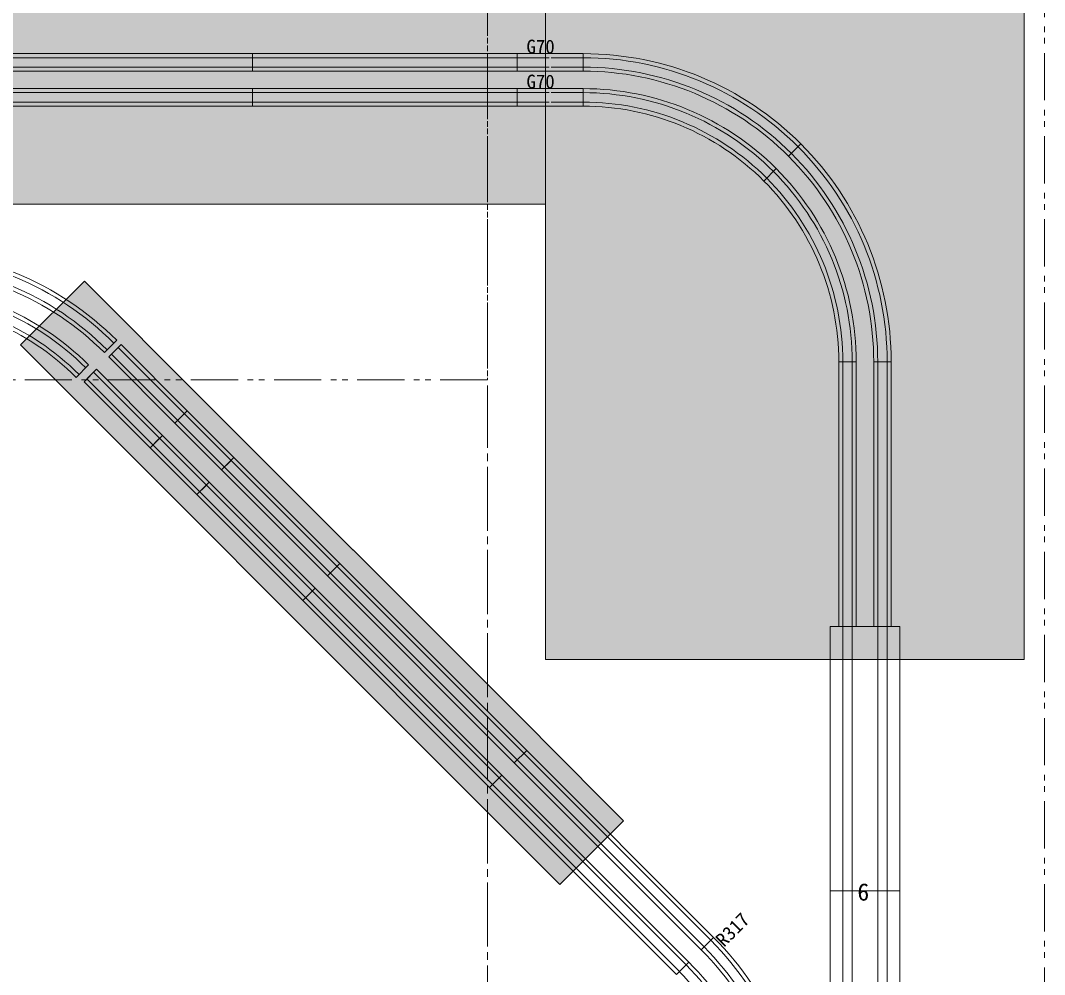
# Model space of a CAD drawing. Units: millimetres, scale not verified. Extents: x -9453 to 4173, y -8805 to 4050.
# Drawn here: x 1181 to 2265, y 1549 to 2559 of the extents above; entities that cross this region are included whole.
import ezdxf
from ezdxf.enums import TextEntityAlignment as Align

# ---------------------------------------------------------------- set-up
doc = ezdxf.new("R2010")
doc.units = ezdxf.units.MM
doc.header["$LTSCALE"] = 10
doc.linetypes.add('DOUBLE_CHAIN1', pattern=[8.8, 5, -1, 0.6, -0.6, 0.6, -1])
for name, color, linetype, lineweight in [('0-0_線路', 7, 'Continuous', 9), ('0-1', 7, 'Continuous', 9), ('0-2', 7, 'Continuous', 9), ('0-4_ジオラマ', 7, 'Continuous', 9), ('0-8_教室', 3, 'DOUBLE_CHAIN1', 9)]:
    doc.layers.add(name, color=color, linetype=linetype, lineweight=lineweight)
doc.styles.add('ＭＳ ゴシック', font='')
doc.styles.get('ＭＳ ゴシック').set_extended_font_data('MS Gothic')

msp = doc.modelspace()

# ---------------------------------------------------------------- linework, layer by layer
at = {"layer": '0-0_線路', "color": 6}
for p, q in [((1736.71, 1882.95), (1736.71, 2664.95)), ((1736.71, 2364.95), (836.71, 2364.95)), ((1248.45, 2283.39), (1180.92, 2215.86)), ((1248.45, 2283.39), (1371.5, 2160.34)), ((1180.92, 2215.86), (1303.97, 2092.81)), ((1371.5, 2160.34), (1420.99, 2110.84)), ((1533.07, 1998.77), (1420.99, 2110.84)), ((1303.97, 2092.81), (1353.47, 2043.32)), ((1465.54, 1931.24), (1353.47, 2043.32)), ((1731.22, 1800.94), (1533.23, 1998.93)), ((1663.53, 1733.25), (1465.54, 1931.24)), ((2243.97, 1882.95), (1736.71, 1882.95)), ((1819.64, 1712.2), (1731.06, 1800.78))]:
    msp.add_line(p, q, dxfattribs=at)
at = {"layer": '0-0_線路'}
for p, q in [((1146.71, 2524.2), (1426.71, 2524.2)), ((1426.71, 2524.2), (1426.71, 2505.7)), ((1426.71, 2524.2), (1706.71, 2524.2)), ((1426.71, 2505.7), (1426.71, 2524.2)), ((1426.71, 2505.7), (1426.71, 2524.2)), ((1706.71, 2524.2), (1706.71, 2505.7)), ((1706.71, 2524.2), (1706.71, 2505.7)), ((1706.71, 2505.7), (1706.71, 2524.2)), ((1706.71, 2510.45), (1706.71, 2524.2)), ((1776.71, 2505.7), (1776.71, 2524.2)), ((1776.71, 2505.7), (1776.71, 2524.2)), ((1776.72, 2505.7), (1776.72, 2524.2)), ((1776.72, 2505.7), (1776.72, 2524.2)), ((1776.72, 2505.7), (1776.72, 2524.2)), ((1146.71, 2505.7), (1426.71, 2505.7)), ((1146.71, 2487.2), (1426.71, 2487.2)), ((1426.71, 2487.2), (1426.71, 2468.7)), ((1426.71, 2487.2), (1426.71, 2468.7)), ((1426.71, 2487.2), (1706.71, 2487.2)), ((1426.71, 2468.7), (1426.71, 2487.2)), ((1426.71, 2468.7), (1426.71, 2487.2)), ((1706.71, 2487.2), (1706.71, 2468.7)), ((1706.71, 2487.2), (1706.71, 2468.7)), ((1706.71, 2468.7), (1706.71, 2487.2)), ((1706.71, 2473.45), (1706.71, 2487.2)), ((1776.71, 2468.7), (1776.71, 2487.2)), ((1776.71, 2468.7), (1776.71, 2487.2)), ((1776.72, 2468.7), (1776.72, 2487.2)), ((1776.72, 2468.7), (1776.72, 2487.2)), ((1776.72, 2468.7), (1776.72, 2487.2)), ((1426.71, 2468.7), (1706.71, 2468.7)), ((1994.33, 2415.56), (2007.41, 2428.65)), ((1994.33, 2415.56), (2007.41, 2428.65)), ((1968.16, 2389.4), (1981.25, 2402.48)), ((1968.16, 2389.4), (1981.25, 2402.48)), ((1269.68, 2207.71), (1282.77, 2220.79)), ((1287.35, 2216.2), (1274.27, 2203.12)), ((1283.99, 2212.84), (1277.63, 2206.48)), ((1287.35, 2216.2), (1357.35, 2146.2)), ((1274.27, 2203.12), (1344.27, 2133.12)), ((1239.81, 2181.55), (1252.89, 2194.63)), ((2065.97, 2197.95), (2047.47, 2197.95)), ((2047.47, 2197.95), (2065.97, 2197.95)), ((2065.97, 2197.95), (2065.97, 1917.95)), ((2084.47, 2197.95), (2102.97, 2197.95)), ((2084.47, 2197.95), (2084.47, 1917.95)), ((2102.97, 2197.95), (2084.47, 2197.95)), ((2102.97, 2197.95), (2084.47, 2197.95)), ((2102.97, 2197.95), (2102.97, 1917.95)), ((1261.19, 2190.04), (1248.11, 2176.96)), ((1257.83, 2186.68), (1251.47, 2180.32)), ((1261.19, 2190.04), (1331.19, 2120.04)), ((1248.11, 2176.96), (1318.11, 2106.96)), ((1357.35, 2146.2), (1344.27, 2133.12)), ((1357.35, 2146.2), (1344.27, 2133.12)), ((1344.27, 2133.12), (1357.35, 2146.2)), ((1344.27, 2133.12), (1357.35, 2146.2)), ((1344.27, 2133.12), (1354, 2142.84)), ((1357.35, 2146.2), (1406.85, 2096.7)), ((1344.27, 2133.12), (1393.77, 2083.62)), ((1331.19, 2120.04), (1318.11, 2106.96)), ((1331.19, 2120.04), (1318.11, 2106.96)), ((1318.11, 2106.96), (1331.19, 2120.04)), ((1318.11, 2106.96), (1331.19, 2120.04)), ((1318.11, 2106.96), (1327.83, 2116.68)), ((1331.19, 2120.04), (1380.69, 2070.54)), ((1318.11, 2106.96), (1367.61, 2057.46)), ((1406.85, 2096.7), (1393.77, 2083.62)), ((1406.85, 2096.7), (1393.77, 2083.62)), ((1403.49, 2093.34), (1393.77, 2083.62)), ((1518.93, 1984.63), (1406.85, 2096.7)), ((1380.69, 2070.54), (1367.61, 2057.46)), ((1380.69, 2070.54), (1367.61, 2057.46)), ((1377.33, 2067.18), (1367.61, 2057.46)), ((1492.77, 1958.46), (1380.69, 2070.54)), ((1479.68, 1945.38), (1367.61, 2057.46)), ((1518.93, 1984.63), (1505.85, 1971.54)), ((1505.85, 1971.54), (1518.93, 1984.63)), ((1716.92, 1786.64), (1518.93, 1984.63)), ((1703.84, 1773.55), (1505.85, 1971.54)), ((1492.77, 1958.46), (1479.68, 1945.38)), ((1492.77, 1958.46), (1479.68, 1945.38)), ((1479.68, 1945.38), (1492.77, 1958.46)), ((1690.76, 1760.47), (1492.77, 1958.46)), ((2112.21, 1917.95), (2038.22, 1917.95)), ((2047.47, 1917.95), (2065.97, 1917.95)), ((2047.47, 1917.95), (2065.97, 1917.95)), ((2084.47, 1917.95), (2102.97, 1917.95)), ((2084.47, 1917.95), (2102.97, 1917.95)), ((1716.92, 1786.64), (1703.84, 1773.55)), ((1716.92, 1786.64), (1703.84, 1773.55)), ((1703.84, 1773.55), (1716.92, 1786.64)), ((1703.84, 1773.55), (1716.92, 1786.64)), ((1914.91, 1588.65), (1716.92, 1786.64)), ((1901.83, 1575.56), (1703.84, 1773.55)), ((1690.76, 1760.47), (1677.67, 1747.39)), ((1677.67, 1747.39), (1690.76, 1760.47)), ((1677.67, 1747.39), (1690.76, 1760.47)), ((1888.75, 1562.48), (1690.76, 1760.47)), ((1875.66, 1549.4), (1677.67, 1747.39)), ((2112.21, 1637.95), (2038.22, 1637.95)), ((2038.22, 1637.95), (2112.21, 1637.95)), ((1901.83, 1575.57), (1914.91, 1588.65)), ((1914.91, 1588.65), (1901.83, 1575.57)), ((1901.83, 1575.56), (1914.91, 1588.65)), ((1901.83, 1575.56), (1914.91, 1588.65)), ((1875.66, 1549.4), (1888.75, 1562.48)), ((1888.75, 1562.48), (1875.66, 1549.4)), ((1875.66, 1549.4), (1888.75, 1562.48)), ((1875.66, 1549.4), (1888.75, 1562.48))]:
    msp.add_line(p, q, dxfattribs=at)
at = {"layer": '0-0_線路', "color": 2}
for p, q in [((1426.71, 2519.95), (1146.71, 2519.95)), ((1706.71, 2519.95), (1426.71, 2519.95)), ((1426.71, 2509.95), (1146.71, 2509.95)), ((1706.71, 2509.95), (1426.71, 2509.95)), ((1426.71, 2482.95), (1146.71, 2482.95)), ((1426.71, 2472.95), (1146.71, 2472.95)), ((1706.71, 2482.95), (1426.71, 2482.95)), ((1706.71, 2472.95), (1426.71, 2472.95)), ((1284.35, 2213.2), (1354.35, 2143.19)), ((1277.27, 2206.13), (1347.28, 2136.12)), ((2051.72, 1917.95), (2051.72, 2197.95)), ((2061.72, 1917.95), (2061.72, 2197.95)), ((2088.72, 1917.95), (2088.72, 2197.95)), ((2098.72, 1917.95), (2098.72, 2197.95)), ((1251.11, 2179.96), (1321.12, 2109.96)), ((1258.18, 2187.04), (1328.19, 2117.03)), ((1354.35, 2143.2), (1403.85, 2093.7)), ((1347.28, 2136.12), (1396.78, 2086.63)), ((1328.19, 2117.03), (1377.68, 2067.53)), ((1321.12, 2109.96), (1370.61, 2060.46)), ((1515.92, 1981.62), (1403.85, 2093.7)), ((1508.85, 1974.55), (1396.78, 2086.63)), ((1489.76, 1955.46), (1377.68, 2067.53)), ((1482.69, 1948.39), (1370.61, 2060.46)), ((1508.85, 1974.55), (1706.84, 1776.56)), ((1515.92, 1981.62), (1713.91, 1783.63)), ((1489.76, 1955.46), (1687.75, 1757.47)), ((1482.69, 1948.39), (1680.68, 1750.4)), ((2051.72, 1637.95), (2051.72, 1917.95)), ((2061.72, 1637.95), (2061.72, 1917.95)), ((2088.71, 1637.95), (2088.71, 1917.95)), ((2098.71, 1637.95), (2098.71, 1917.95)), ((1713.91, 1783.63), (1911.9, 1585.64)), ((1706.84, 1776.56), (1904.83, 1578.57)), ((1687.75, 1757.47), (1885.74, 1559.48)), ((1680.68, 1750.4), (1878.67, 1552.41)), ((2051.71, 1637.95), (2051.71, 1357.95)), ((2061.71, 1637.95), (2061.71, 1357.95)), ((2088.71, 1637.95), (2088.71, 1357.95)), ((2098.71, 1637.95), (2098.71, 1357.95))]:
    msp.add_line(p, q, dxfattribs=at)
at = {"layer": '0-0_線路', "color": 3}
for p, q in [((2038.22, 1917.95), (2038.22, 1637.95)), ((2112.21, 1637.95), (2112.21, 1917.95)), ((2038.22, 1637.95), (2038.22, 1357.95)), ((2112.21, 1357.95), (2112.21, 1637.95))]:
    msp.add_line(p, q, dxfattribs=at)
at = {"layer": '0-0_線路', "color": 6}
for points in [[(1736.71, 2664.95), (2243.97, 2664.95), (2243.97, 1882.95)], [(1819.64, 1712.2), (1752.11, 1644.67), (1663.53, 1733.25)]]:
    msp.add_lwpolyline(points, dxfattribs=at)
at = {"layer": '0-0_線路'}
for points in [[(1426.71, 2524.2), (1426.71, 2505.7), (1706.71, 2505.7)], [(1146.71, 2487.2), (1146.71, 2468.7), (1426.71, 2468.7)], [(2065.97, 2197.95), (2047.47, 2197.95), (2047.47, 1917.95)], [(1518.93, 1984.63), (1505.85, 1971.54), (1393.77, 2083.62)], [(1690.76, 1760.47), (1677.67, 1747.39), (1479.68, 1945.38)]]:
    msp.add_lwpolyline(points, dxfattribs=at)
for centre, radius, start, end in [((1776.72, 2197.95), 326.25, 45, 90), ((1776.72, 2197.95), 307.75, 45, 90), ((1776.72, 2197.95), 289.25, 45.00005, 90), ((1776.72, 2197.95), 270.75, 44.99998, 90), ((1776.72, 2197.95), 326.25, 0, 45), ((1776.72, 2197.95), 307.75, 0, 45), ((1776.72, 2197.95), 289.25, 0.00005, 45), ((1776.72, 2197.95), 270.75, 359.99998, 45), ((1052.07, 1990.1), 326.25, 45, 90), ((1052.07, 1990.1), 307.75, 45, 90), ((1048.36, 1990.1), 289.25, 45.00005, 90), ((1048.36, 1990.1), 270.75, 44.99998, 90), ((1684.21, 1357.95), 326.25, 0, 45), ((1684.21, 1357.95), 307.75, 0, 45), ((1684.21, 1357.95), 289.25, 0, 44.99995)]:
    msp.add_arc(centre, radius, start, end, dxfattribs=at)
at = {"layer": '0-0_線路', "color": 2}
for centre, radius, start, end in [((1776.72, 2197.95), 322, 45, 90), ((1776.72, 2197.95), 312, 44.99998, 90), ((1776.72, 2197.95), 285, 45.00005, 90), ((1776.72, 2197.95), 275, 45, 90), ((1776.72, 2197.95), 312, 359.99998, 45), ((1776.72, 2197.95), 322, 0, 45), ((1776.72, 2197.95), 285, 0.00005, 45), ((1776.72, 2197.95), 275, 0, 45), ((1052.07, 1990.1), 322, 45.00002, 90), ((1052.07, 1990.1), 312, 44.99998, 90), ((1048.36, 1990.1), 285, 45.00005, 90), ((1048.36, 1990.1), 275, 45, 90), ((1684.21, 1357.95), 322, 0, 44.99998), ((1684.21, 1357.95), 312, 0, 45.00002), ((1684.21, 1357.95), 275, 0, 45), ((1684.21, 1357.95), 285, 0, 44.99995)]:
    msp.add_arc(centre, radius, start, end, dxfattribs=at)
at = {"layer": '0-0_線路'}
for points in [[(1736.71, 2664.95), (2243.97, 2664.95), (1736.71, 1882.95), (2243.97, 1882.95)], [(1819.64, 1712.2), (1752.11, 1644.67), (1248.45, 2283.39), (1180.92, 2215.86)]]:
    msp.add_solid(points, dxfattribs=at)
at = {"layer": '0-1'}
msp.add_solid([(836.71, 2664.95), (836.71, 2364.95), (1736.71, 2664.95), (1736.71, 2364.95)], dxfattribs=at)
at = {"layer": '0-4_ジオラマ'}
for p, q in [((1706.71, 2524.2), (1776.71, 2524.2)), ((1706.71, 2524.2), (1706.71, 2505.7)), ((1706.71, 2524.2), (1706.71, 2505.7)), ((1776.71, 2524.2), (1776.71, 2505.7)), ((1776.71, 2519.45), (1776.71, 2505.7)), ((1706.71, 2505.7), (1776.71, 2505.7)), ((1706.71, 2487.2), (1776.71, 2487.2)), ((1706.71, 2487.2), (1706.71, 2468.7)), ((1706.71, 2487.2), (1706.71, 2468.7)), ((1776.71, 2487.2), (1776.71, 2468.7)), ((1776.71, 2482.45), (1776.71, 2468.7)), ((1706.71, 2468.7), (1776.71, 2468.7))]:
    msp.add_line(p, q, dxfattribs=at)
at = {"layer": '0-4_ジオラマ', "color": 2}
for p, q in [((1706.71, 2519.95), (1740.71, 2519.95)), ((1742.71, 2519.95), (1776.71, 2519.95)), ((1706.71, 2509.95), (1740.71, 2509.95)), ((1742.71, 2509.95), (1776.71, 2509.95)), ((1706.71, 2482.95), (1740.71, 2482.95)), ((1706.71, 2472.95), (1740.71, 2472.95)), ((1742.71, 2482.95), (1776.71, 2482.95)), ((1742.71, 2472.95), (1776.71, 2472.95))]:
    msp.add_line(p, q, dxfattribs=at)
at = {"layer": '0-8_教室'}
for p, q in [((1675.37, 978.9), (1675.37, 2768.9)), ((1675.37, 2768.9), (1675.37, 2178.9)), ((2265.37, 978.9), (2265.37, 2768.9)), ((1675.37, 2158.9), (1675.37, 368.9))]:
    msp.add_line(p, q, dxfattribs=at)
msp.add_lwpolyline([(1675.37, 2178.9), (-114.63, 2178.9), (-114.63, 2768.9)], dxfattribs=at)

# ---------------------------------------------------------------- texts
at = {"layer": '0-2', "style": 'ＭＳ ゴシック'}
msp.add_text('R317', height=14.66, rotation=45, dxfattribs=at).set_placement((1929.05, 1574.5), align=Align.BOTTOM_LEFT)
at = {"layer": '0-4_ジオラマ', "style": 'ＭＳ ゴシック'}
for s, height, p in [(' G70', 14.66, (1706.71, 2519.95)), (' G70', 14.66, (1706.71, 2482.95)), ('6', 18.33, (2067.2, 1622.14))]:
    msp.add_text(s, height=height, dxfattribs=at).set_placement(p, align=Align.BOTTOM_LEFT)

doc.saveas('drawing.dxf')
